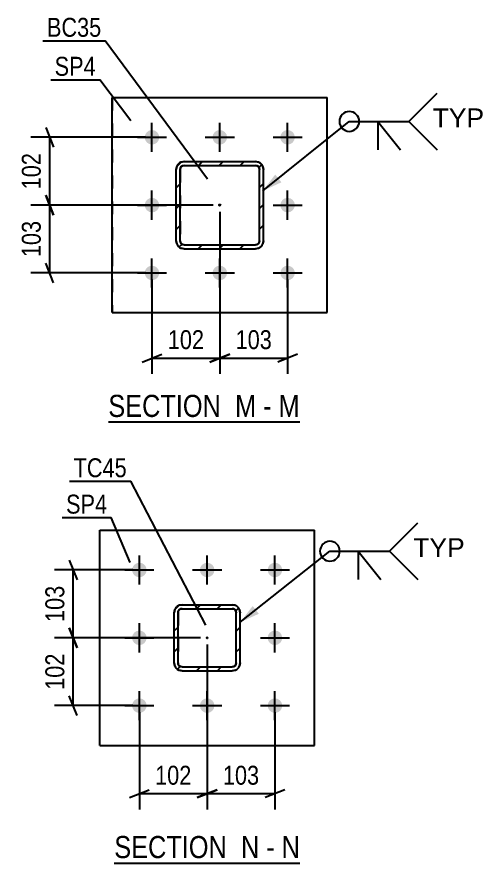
# Model space of a CAD drawing. Header units: millimetres. Extents: x -178 to 1011, y -683 to 158.
# Drawn here: x 596.7 to 667.3, y -557.6 to -429.8 of the extents above; entities that cross this region are included whole.
import ezdxf

# ---------------------------------------------------------------- set-up
doc = ezdxf.new("R2010")
doc.units = ezdxf.units.MM
doc.linetypes.add('DXK_LINE_DOT2', pattern=[3.9198, 1.9599, -1.9599])
doc.linetypes.add('DXK_LINE_DOT3', pattern=[5.9187, 2.979, -0.9799, 0.9799, -0.9799])
doc.styles.add('Arial', font='ARIAL.TTF', dxfattribs={"height": 0.2})
doc.styles.add('Arial Narrow', font='ARIALN.TTF', dxfattribs={"height": 0.2})

# ---------------------------------------------------------------- blocks, each defined once
blk = doc.blocks.new('Unknown-389678143-23 - 50574')
at = {"color": 6, "linetype": 'Continuous'}
blk.add_line((610.51, -490.97), (639.44, -490.97), dxfattribs=at)
at = {"color": 0, "linetype": 'Continuous'}
for points in [[(628.62, -490.22), (628.62, -486.72), (610.51, -486.72), (610.51, -490.22)], [(632.87, -490.22), (632.87, -486.72), (629.67, -486.72), (629.67, -490.22)], [(635.19, -490.22), (635.19, -486.72), (633.92, -486.72), (633.92, -490.22)], [(639.44, -490.22), (639.44, -486.72), (636.24, -486.72), (636.24, -490.22)]]:
    blk.add_wipeout(points, dxfattribs=at)
at = {"color": 7, "linetype": 'Continuous', "style": 'Arial Narrow'}
for s, p in [('SECTION ', (610.51, -490.22)), ('M', (629.67, -490.22)), ('M', (636.24, -490.22)), ('-', (633.92, -490.22))]:
    blk.add_text(s, height=3.34, dxfattribs=at).set_placement(p)
blk = doc.blocks.new('Unknown-389678143-24 - 50851')
at = {"color": 6, "linetype": 'Continuous'}
blk.add_line((611.41, -557.64), (639.48, -557.64), dxfattribs=at)
at = {"color": 0, "linetype": 'Continuous'}
for points in [[(629.52, -556.89), (629.52, -553.39), (611.41, -553.39), (611.41, -556.89)], [(633.34, -556.89), (633.34, -553.39), (630.57, -553.39), (630.57, -556.89)], [(635.66, -556.89), (635.66, -553.39), (634.39, -553.39), (634.39, -556.89)], [(639.48, -556.89), (639.48, -553.39), (636.71, -553.39), (636.71, -556.89)]]:
    blk.add_wipeout(points, dxfattribs=at)
at = {"color": 7, "linetype": 'Continuous', "style": 'Arial Narrow'}
for s, p in [('SECTION ', (611.41, -556.89)), ('N', (630.57, -556.89)), ('N', (636.71, -556.89)), ('-', (634.39, -556.89))]:
    blk.add_text(s, height=3.34, dxfattribs=at).set_placement(p)
blk = doc.blocks.new('Bolt-389678143-50765 - 50574')
at = {"linetype": 'Continuous'}
for points in [[(617.11, -446.86, -1), (617.11, -449.06, -1)], [(627.36, -446.86, -1), (627.36, -449.06, -1)], [(637.61, -446.86, -1), (637.61, -449.06, -1)], [(617.11, -457.11, -1), (617.11, -459.31, -1)], [(637.61, -457.11, -1), (637.61, -459.31, -1)], [(617.11, -467.36, -1), (617.11, -469.56, -1)], [(627.36, -467.36, -1), (627.36, -469.56, -1)], [(637.61, -467.36, -1), (637.61, -469.56, -1)]]:
    blk.add_hatch(color=1, dxfattribs=at).paths.add_polyline_path(points)
at = {"color": 1, "linetype": 'Continuous'}
for p, q in [((617.11, -450.16), (617.11, -445.76)), ((627.36, -450.16), (627.36, -445.76)), ((637.61, -450.16), (637.61, -445.76)), ((614.91, -447.96), (619.31, -447.96)), ((625.16, -447.96), (629.56, -447.96)), ((635.41, -447.96), (639.81, -447.96)), ((617.11, -460.41), (617.11, -456.01)), ((637.61, -460.41), (637.61, -456.01)), ((614.91, -458.21), (619.31, -458.21)), ((635.41, -458.21), (639.81, -458.21)), ((617.11, -470.66), (617.11, -466.26)), ((627.36, -470.66), (627.36, -466.26)), ((637.61, -470.66), (637.61, -466.26)), ((614.91, -468.46), (619.31, -468.46)), ((625.16, -468.46), (629.56, -468.46)), ((635.41, -468.46), (639.81, -468.46))]:
    blk.add_line(p, q, dxfattribs=at)
blk = doc.blocks.new('Part-389678143-50660 - 50574')
at = {"color": 2, "linetype": 'Continuous'}
for p, q in [((611.11, -474.46), (611.11, -441.96)), ((611.11, -441.96), (643.61, -441.96)), ((643.61, -474.46), (643.61, -441.96)), ((611.11, -474.46), (643.61, -474.46))]:
    blk.add_line(p, q, dxfattribs=at)
at = {"color": 7, "linetype": 'DXK_LINE_DOT2'}
blk.add_line((611.11, -441.96), (611.11, -474.46), dxfattribs=at)
blk = doc.blocks.new('Part-389678143-50612 - 50574')
at = {"linetype": 'Continuous'}
h = blk.add_hatch(dxfattribs=at)
h.set_pattern_fill('', scale=0.7, style=0, pattern_type=0)
h.set_pattern_definition([(45, (621.5037, -451.6976), (-1.57154, 1.57154), [])])
h.paths.add_polyline_path([(621.96, -451.61), (621.5, -451.7), (621.11, -451.96), (620.85, -452.35), (620.76, -452.81), (620.76, -463.61), (620.85, -464.07), (621.11, -464.45), (621.5, -464.71), (621.96, -464.81), (632.76, -464.81), (633.22, -464.71), (633.61, -464.45), (633.87, -464.07), (633.96, -463.61), (633.96, -452.81), (633.87, -452.35), (633.61, -451.96), (633.22, -451.7), (632.76, -451.61)])
h.paths.add_polyline_path([(632.76, -452.21), (632.99, -452.25), (633.19, -452.38), (633.32, -452.58), (633.36, -452.81), (633.36, -463.61), (633.32, -463.84), (633.19, -464.03), (632.99, -464.16), (632.76, -464.21), (621.96, -464.21), (621.73, -464.16), (621.54, -464.03), (621.41, -463.84), (621.36, -463.61), (621.36, -452.81), (621.41, -452.58), (621.54, -452.38), (621.73, -452.25), (621.96, -452.21)])
blk.add_hatch(color=30, dxfattribs=at).paths.add_polyline_path([(627.36, -458.31, -1), (627.36, -458.11, -1)])
at = {"color": 7, "linetype": 'DXK_LINE_DOT2'}
for p, q in [((620.76, -452.81), (620.85, -452.35)), ((621.41, -452.58), (621.36, -452.81)), ((621.54, -452.38), (621.41, -452.58)), ((621.5, -451.7), (621.96, -451.61)), ((621.73, -452.25), (621.54, -452.38)), ((621.96, -452.21), (621.73, -452.25)), ((621.96, -451.61), (632.76, -451.61)), ((621.96, -452.21), (632.76, -452.21)), ((632.76, -451.61), (633.22, -451.7)), ((632.99, -452.25), (632.76, -452.21)), ((633.19, -452.38), (632.99, -452.25)), ((633.32, -452.58), (633.19, -452.38)), ((633.36, -452.81), (633.32, -452.58)), ((633.87, -452.35), (633.96, -452.81)), ((620.76, -463.61), (620.76, -452.81)), ((621.36, -452.81), (621.36, -463.61)), ((633.36, -463.61), (633.36, -452.81)), ((633.96, -463.61), (633.96, -452.81)), ((620.85, -464.07), (620.76, -463.61)), ((621.36, -463.61), (621.41, -463.84)), ((621.41, -463.84), (621.54, -464.03)), ((621.54, -464.03), (621.73, -464.16)), ((621.73, -464.16), (621.96, -464.21)), ((632.76, -464.21), (632.99, -464.16)), ((632.99, -464.16), (633.19, -464.03)), ((633.19, -464.03), (633.32, -463.84)), ((633.32, -463.84), (633.36, -463.61)), ((633.96, -463.61), (633.87, -464.07)), ((621.96, -464.81), (621.5, -464.71)), ((621.96, -464.21), (632.76, -464.21)), ((621.96, -464.81), (632.76, -464.81)), ((633.22, -464.71), (632.76, -464.81))]:
    blk.add_line(p, q, dxfattribs=at)
at = {"color": 2, "linetype": 'Continuous'}
for p, q in [((620.85, -452.35), (620.76, -452.81)), ((621.36, -452.81), (621.41, -452.58)), ((621.41, -452.58), (621.54, -452.38)), ((621.96, -451.61), (621.5, -451.7)), ((621.54, -452.38), (621.73, -452.25)), ((621.73, -452.25), (621.96, -452.21)), ((621.96, -451.61), (632.76, -451.61)), ((621.96, -452.21), (632.76, -452.21)), ((633.22, -451.7), (632.76, -451.61)), ((632.76, -452.21), (632.99, -452.25)), ((632.99, -452.25), (633.19, -452.38)), ((633.19, -452.38), (633.32, -452.58)), ((633.32, -452.58), (633.36, -452.81)), ((633.96, -452.81), (633.87, -452.35)), ((620.76, -463.61), (620.76, -452.81)), ((621.36, -463.61), (621.36, -452.81)), ((633.36, -463.61), (633.36, -452.81)), ((633.96, -463.61), (633.96, -452.81)), ((620.76, -463.61), (620.85, -464.07)), ((621.41, -463.84), (621.36, -463.61)), ((621.54, -464.03), (621.41, -463.84)), ((621.73, -464.16), (621.54, -464.03)), ((621.96, -464.21), (621.73, -464.16)), ((632.99, -464.16), (632.76, -464.21)), ((633.19, -464.03), (632.99, -464.16)), ((633.32, -463.84), (633.19, -464.03)), ((633.36, -463.61), (633.32, -463.84)), ((633.87, -464.07), (633.96, -463.61)), ((621.5, -464.71), (621.96, -464.81)), ((621.96, -464.21), (632.76, -464.21)), ((621.96, -464.81), (632.76, -464.81)), ((632.76, -464.81), (633.22, -464.71))]:
    blk.add_line(p, q, dxfattribs=at)
at = {"color": 7, "linetype": 'DXK_LINE_DOT3'}
blk.add_line((627.36, -458.21), (627.36, -458.21), dxfattribs=at)
at = {"color": 30, "linetype": 'DXK_LINE_DOT3'}
blk.add_line((627.36, -458.21), (627.36, -458.21), dxfattribs=at)
at = {"color": 30, "linetype": 'Continuous'}
blk.add_circle((627.36, -458.21), 0.1, dxfattribs=at)
at = {"color": 7, "linetype": 'DXK_LINE_DOT2'}
for centre, start, end in [((621.96, -452.81), 112.5, 157.5), ((632.76, -452.81), 22.5, 67.5), ((621.96, -463.61), 202.5, 247.5), ((632.76, -463.61), 292.5, 337.5)]:
    blk.add_arc(centre, 1.2, start, end, dxfattribs=at)
at = {"color": 2, "linetype": 'Continuous'}
for centre, start, end in [((621.96, -452.81), 112.5, 157.5), ((632.76, -452.81), 22.5, 67.5), ((621.96, -463.61), 202.5, 247.5), ((632.76, -463.61), 292.5, 337.5)]:
    blk.add_arc(centre, 1.2, start, end, dxfattribs=at)
blk = doc.blocks.new('Part-389678143-50912 - 50851')
at = {"color": 2, "linetype": 'Continuous'}
for p, q in [((609.2, -539.85), (609.2, -507.35)), ((609.2, -507.35), (641.7, -507.35)), ((641.7, -539.85), (641.7, -507.35)), ((609.2, -539.85), (641.7, -539.85))]:
    blk.add_line(p, q, dxfattribs=at)
blk = doc.blocks.new('Part-389678143-50888 - 50851')
at = {"linetype": 'Continuous'}
h = blk.add_hatch(dxfattribs=at)
h.set_pattern_fill('', scale=0.7, style=0, pattern_type=0)
h.set_pattern_definition([(45, (621.1865, -518.6884), (-1.57154, 1.57154), [])])
h.paths.add_polyline_path([(621.65, -518.6), (621.19, -518.69), (620.8, -518.95), (620.54, -519.34), (620.45, -519.8), (620.45, -527.4), (620.54, -527.86), (620.8, -528.25), (621.19, -528.51), (621.65, -528.6), (629.25, -528.6), (629.7, -528.51), (630.09, -528.25), (630.35, -527.86), (630.45, -527.4), (630.45, -519.8), (630.35, -519.34), (630.09, -518.95), (629.7, -518.69), (629.25, -518.6)])
h.paths.add_polyline_path([(629.25, -519.2), (629.48, -519.24), (629.67, -519.37), (629.8, -519.57), (629.85, -519.8), (629.85, -527.4), (629.8, -527.63), (629.67, -527.82), (629.48, -527.95), (629.25, -528), (621.65, -528), (621.42, -527.95), (621.22, -527.82), (621.09, -527.63), (621.05, -527.4), (621.05, -519.8), (621.09, -519.57), (621.22, -519.37), (621.42, -519.24), (621.65, -519.2)])
blk.add_hatch(color=30, dxfattribs=at).paths.add_polyline_path([(625.45, -523.7, -1), (625.45, -523.5, -1)])
at = {"color": 7, "linetype": 'DXK_LINE_DOT2'}
for p, q in [((621.19, -518.69), (621.65, -518.6)), ((621.65, -518.6), (629.25, -518.6)), ((629.25, -518.6), (629.7, -518.69)), ((620.45, -519.8), (620.54, -519.34)), ((620.45, -527.4), (620.45, -519.8)), ((621.09, -519.57), (621.05, -519.8)), ((621.05, -519.8), (621.05, -527.4)), ((621.22, -519.37), (621.09, -519.57)), ((621.42, -519.24), (621.22, -519.37)), ((621.65, -519.2), (621.42, -519.24)), ((621.65, -519.2), (629.25, -519.2)), ((629.48, -519.24), (629.25, -519.2)), ((629.67, -519.37), (629.48, -519.24)), ((629.8, -519.57), (629.67, -519.37)), ((629.85, -519.8), (629.8, -519.57)), ((629.85, -527.4), (629.85, -519.8)), ((630.35, -519.34), (630.45, -519.8)), ((630.45, -527.4), (630.45, -519.8)), ((620.54, -527.86), (620.45, -527.4)), ((621.05, -527.4), (621.09, -527.63)), ((621.09, -527.63), (621.22, -527.82)), ((621.22, -527.82), (621.42, -527.95)), ((621.42, -527.95), (621.65, -528)), ((621.65, -528), (629.25, -528)), ((629.25, -528), (629.48, -527.95)), ((629.48, -527.95), (629.67, -527.82)), ((629.67, -527.82), (629.8, -527.63)), ((629.8, -527.63), (629.85, -527.4)), ((630.45, -527.4), (630.35, -527.86)), ((621.65, -528.6), (621.19, -528.51)), ((621.65, -528.6), (629.25, -528.6)), ((629.7, -528.51), (629.25, -528.6))]:
    blk.add_line(p, q, dxfattribs=at)
at = {"color": 2, "linetype": 'Continuous'}
for p, q in [((621.65, -518.6), (621.19, -518.69)), ((621.65, -518.6), (629.25, -518.6)), ((629.7, -518.69), (629.25, -518.6)), ((620.54, -519.34), (620.45, -519.8)), ((620.45, -527.4), (620.45, -519.8)), ((621.05, -519.8), (621.09, -519.57)), ((621.05, -527.4), (621.05, -519.8)), ((621.09, -519.57), (621.22, -519.37)), ((621.22, -519.37), (621.42, -519.24)), ((621.42, -519.24), (621.65, -519.2)), ((621.65, -519.2), (629.25, -519.2)), ((629.25, -519.2), (629.48, -519.24)), ((629.48, -519.24), (629.67, -519.37)), ((629.67, -519.37), (629.8, -519.57)), ((629.8, -519.57), (629.85, -519.8)), ((629.85, -527.4), (629.85, -519.8)), ((630.45, -519.8), (630.35, -519.34)), ((630.45, -527.4), (630.45, -519.8)), ((620.45, -527.4), (620.54, -527.86)), ((621.09, -527.63), (621.05, -527.4)), ((621.22, -527.82), (621.09, -527.63)), ((621.42, -527.95), (621.22, -527.82)), ((621.65, -528), (621.42, -527.95)), ((621.65, -528), (629.25, -528)), ((629.48, -527.95), (629.25, -528)), ((629.67, -527.82), (629.48, -527.95)), ((629.8, -527.63), (629.67, -527.82)), ((629.85, -527.4), (629.8, -527.63)), ((630.35, -527.86), (630.45, -527.4)), ((621.19, -528.51), (621.65, -528.6)), ((621.65, -528.6), (629.25, -528.6)), ((629.25, -528.6), (629.7, -528.51))]:
    blk.add_line(p, q, dxfattribs=at)
at = {"color": 7, "linetype": 'DXK_LINE_DOT3'}
blk.add_line((625.45, -523.6), (625.45, -523.6), dxfattribs=at)
at = {"color": 30, "linetype": 'DXK_LINE_DOT3'}
blk.add_line((625.45, -523.6), (625.45, -523.6), dxfattribs=at)
at = {"color": 30, "linetype": 'Continuous'}
blk.add_circle((625.45, -523.6), 0.1, dxfattribs=at)
at = {"color": 7, "linetype": 'DXK_LINE_DOT2'}
for centre, start, end in [((621.65, -519.8), 112.5, 157.5), ((629.25, -519.8), 22.5, 67.5), ((621.65, -527.4), 202.5, 247.5), ((629.25, -527.4), 292.5, 337.5)]:
    blk.add_arc(centre, 1.2, start, end, dxfattribs=at)
at = {"color": 2, "linetype": 'Continuous'}
for centre, start, end in [((621.65, -519.8), 112.5, 157.5), ((629.25, -519.8), 22.5, 67.5), ((621.65, -527.4), 202.5, 247.5), ((629.25, -527.4), 292.5, 337.5)]:
    blk.add_arc(centre, 1.2, start, end, dxfattribs=at)
blk = doc.blocks.new('Bolt-389678143-51026 - 50851')
at = {"linetype": 'Continuous'}
for points in [[(615.2, -512.25, -1), (615.2, -514.45, -1)], [(625.45, -512.25, -1), (625.45, -514.45, -1)], [(635.7, -512.25, -1), (635.7, -514.45, -1)], [(615.2, -522.5, -1), (615.2, -524.7, -1)], [(635.7, -522.5, -1), (635.7, -524.7, -1)], [(615.2, -532.75, -1), (615.2, -534.95, -1)], [(625.45, -532.75, -1), (625.45, -534.95, -1)], [(635.7, -532.75, -1), (635.7, -534.95, -1)]]:
    blk.add_hatch(color=1, dxfattribs=at).paths.add_polyline_path(points)
at = {"color": 1, "linetype": 'Continuous'}
for p, q in [((615.2, -515.55), (615.2, -511.15)), ((625.45, -515.55), (625.45, -511.15)), ((635.7, -515.55), (635.7, -511.15)), ((613, -513.35), (617.4, -513.35)), ((623.25, -513.35), (627.65, -513.35)), ((633.5, -513.35), (637.9, -513.35)), ((615.2, -525.8), (615.2, -521.4)), ((635.7, -525.8), (635.7, -521.4)), ((613, -523.6), (617.4, -523.6)), ((633.5, -523.6), (637.9, -523.6)), ((615.2, -536.05), (615.2, -531.65)), ((625.45, -536.05), (625.45, -531.65)), ((635.7, -536.05), (635.7, -531.65)), ((613, -533.85), (617.4, -533.85)), ((623.25, -533.85), (627.65, -533.85)), ((633.5, -533.85), (637.9, -533.85))]:
    blk.add_line(p, q, dxfattribs=at)
blk = doc.blocks.new('StraightDimension-389678143-51162 - 50574')
at = {"color": 7, "linetype": 'Continuous'}
for p, q in [((601.04, -446.46), (602.24, -449.46)), ((616.11, -447.96), (598.79, -447.96)), ((601.64, -458.21), (601.64, -447.96)), ((602.24, -459.71), (601.04, -456.71)), ((626.36, -458.21), (598.79, -458.21))]:
    blk.add_line(p, q, dxfattribs=at)
at = {"color": 0}
blk.add_wipeout([(600.89, -449.74), (596.69, -449.74), (596.69, -456.42), (600.89, -456.42)], dxfattribs=at)
at = {"color": 3, "style": 'Arial Narrow'}
blk.add_text('102', height=2.863, rotation=90.0002, dxfattribs=at).set_placement((600.29, -455.82))
blk = doc.blocks.new('StraightDimension-389678143-51163 - 50574')
at = {"color": 7, "linetype": 'Continuous'}
for p, q in [((601.04, -456.71), (602.24, -459.71)), ((626.36, -458.21), (598.79, -458.21)), ((601.64, -468.46), (601.64, -458.21)), ((602.24, -469.96), (601.04, -466.96)), ((616.11, -468.46), (598.79, -468.46))]:
    blk.add_line(p, q, dxfattribs=at)
at = {"color": 0}
blk.add_wipeout([(600.89, -459.99), (596.69, -459.99), (596.69, -466.67), (600.89, -466.67)], dxfattribs=at)
at = {"color": 3, "style": 'Arial Narrow'}
blk.add_text('103', height=2.863, rotation=90.0002, dxfattribs=at).set_placement((600.29, -466.07))
blk = doc.blocks.new('StraightDimension-389678143-51200 - 50574')
at = {"color": 7, "linetype": 'Continuous'}
for p, q in [((627.36, -459.21), (627.36, -483.72)), ((637.61, -469.46), (637.61, -483.72)), ((625.86, -481.92), (628.86, -480.72)), ((639.11, -480.72), (636.11, -481.92)), ((627.36, -481.32), (637.61, -481.32))]:
    blk.add_line(p, q, dxfattribs=at)
at = {"color": 0}
blk.add_wipeout([(635.83, -480.57), (635.83, -476.37), (629.15, -476.37), (629.15, -480.57)], dxfattribs=at)
at = {"color": 3, "style": 'Arial Narrow'}
blk.add_text('103', height=2.863, dxfattribs=at).set_placement((629.75, -479.97))
blk = doc.blocks.new('StraightDimension-389678143-51201 - 50574')
at = {"color": 7, "linetype": 'Continuous'}
for p, q in [((627.36, -459.21), (627.36, -483.72)), ((617.11, -469.46), (617.11, -483.72)), ((615.61, -481.92), (618.61, -480.72)), ((628.86, -480.72), (625.86, -481.92)), ((617.11, -481.32), (627.36, -481.32))]:
    blk.add_line(p, q, dxfattribs=at)
at = {"color": 0}
blk.add_wipeout([(625.58, -480.57), (625.58, -476.37), (618.9, -476.37), (618.9, -480.57)], dxfattribs=at)
at = {"color": 3, "style": 'Arial Narrow'}
blk.add_text('102', height=2.863, dxfattribs=at).set_placement((619.5, -479.97))
blk = doc.blocks.new('StraightDimension-389678143-51229 - 50851')
at = {"color": 7, "linetype": 'Continuous'}
for p, q in [((625.45, -524.6), (625.45, -549.55)), ((635.7, -534.85), (635.7, -549.55)), ((623.95, -547.75), (626.95, -546.55)), ((625.45, -547.15), (635.7, -547.15)), ((637.2, -546.55), (634.2, -547.75))]:
    blk.add_line(p, q, dxfattribs=at)
at = {"color": 0}
blk.add_wipeout([(633.91, -546.4), (633.91, -542.2), (627.23, -542.2), (627.23, -546.4)], dxfattribs=at)
at = {"color": 3, "style": 'Arial Narrow'}
blk.add_text('103', height=2.863, dxfattribs=at).set_placement((627.83, -545.8))
blk = doc.blocks.new('StraightDimension-389678143-51230 - 50851')
at = {"color": 7, "linetype": 'Continuous'}
for p, q in [((625.45, -524.6), (625.45, -549.55)), ((615.2, -534.85), (615.2, -549.55)), ((613.7, -547.75), (616.7, -546.55)), ((615.2, -547.15), (625.45, -547.15)), ((626.95, -546.55), (623.95, -547.75))]:
    blk.add_line(p, q, dxfattribs=at)
at = {"color": 0}
blk.add_wipeout([(623.66, -546.4), (623.66, -542.2), (616.98, -542.2), (616.98, -546.4)], dxfattribs=at)
at = {"color": 3, "style": 'Arial Narrow'}
blk.add_text('102', height=2.863, dxfattribs=at).set_placement((617.58, -545.8))
blk = doc.blocks.new('StraightDimension-389678143-51260 - 50851')
at = {"color": 7, "linetype": 'Continuous'}
for p, q in [((604.6, -511.85), (605.8, -514.85)), ((614.2, -513.35), (602.35, -513.35)), ((605.2, -523.6), (605.2, -513.35)), ((605.8, -525.1), (604.6, -522.1)), ((624.45, -523.6), (602.35, -523.6))]:
    blk.add_line(p, q, dxfattribs=at)
at = {"color": 0}
blk.add_wipeout([(604.45, -515.13), (600.25, -515.13), (600.25, -521.81), (604.45, -521.81)], dxfattribs=at)
at = {"color": 3, "style": 'Arial Narrow'}
blk.add_text('103', height=2.863, rotation=90.0002, dxfattribs=at).set_placement((603.85, -521.21))
blk = doc.blocks.new('StraightDimension-389678143-51261 - 50851')
at = {"color": 7, "linetype": 'Continuous'}
for p, q in [((604.6, -522.1), (605.8, -525.1)), ((624.45, -523.6), (602.35, -523.6)), ((605.2, -533.85), (605.2, -523.6)), ((605.8, -535.35), (604.6, -532.35)), ((614.2, -533.85), (602.35, -533.85))]:
    blk.add_line(p, q, dxfattribs=at)
at = {"color": 0}
blk.add_wipeout([(604.45, -525.38), (600.25, -525.38), (600.25, -532.06), (604.45, -532.06)], dxfattribs=at)
at = {"color": 3, "style": 'Arial Narrow'}
blk.add_text('102', height=2.863, rotation=90.0002, dxfattribs=at).set_placement((603.85, -531.46))
blk = doc.blocks.new('Mark-389678143-51319 - 50574')
at = {"color": 0}
blk.add_wipeout([(609.45, -432.77), (609.45, -429.77), (601.23, -429.77), (601.23, -432.77)], dxfattribs=at)
blk.add_wipeout([(609.45, -432.77), (609.45, -429.77), (601.23, -429.77), (601.23, -432.77)], dxfattribs=at)
at = {"color": 30, "linetype": 'Continuous'}
for p in [(600.63, -433.37), (625.5, -454.27)]:
    blk.add_line(p, (610.05, -433.37), dxfattribs=at)
at = {"color": 3, "style": 'Arial Narrow'}
blk.add_text('BC35', height=2.863, dxfattribs=at).set_placement((601.23, -432.77))
blk = doc.blocks.new('Mark-389678143-51323 - 50574')
at = {"color": 0}
blk.add_wipeout([(608.6, -438.66), (608.6, -435.66), (602.39, -435.66), (602.39, -438.66)], dxfattribs=at)
blk.add_wipeout([(608.6, -438.66), (608.6, -435.66), (602.39, -435.66), (602.39, -438.66)], dxfattribs=at)
at = {"color": 30, "linetype": 'Continuous'}
for p in [(601.79, -439.26), (613.93, -445.46)]:
    blk.add_line(p, (609.2, -439.26), dxfattribs=at)
at = {"color": 3, "style": 'Arial Narrow'}
blk.add_text('SP4', height=2.863, dxfattribs=at).set_placement((602.39, -438.66))
blk = doc.blocks.new('WeldMark-389678143-51337 - 50574')
at = {"linetype": 'Continuous'}
blk.add_hatch(color=30, dxfattribs=at).paths.add_polyline_path([(636.68, -454.76), (633.87, -456.05), (635.74, -453.59)])
at = {"color": 30, "linetype": 'Continuous'}
for p, q in [((633.87, -456.05), (646.94, -445.56)), ((646.94, -445.56), (655.94, -445.56))]:
    blk.add_line(p, q, dxfattribs=at)
at = {"color": 3, "linetype": 'Continuous'}
for q in [(654.66, -449.84), (651.23, -449.84)]:
    blk.add_line((651.23, -445.56), q, dxfattribs=at)
for start, end in [(90, 270), (270, 90)]:
    blk.add_arc((646.94, -445.56), 1.5, start, end, dxfattribs=at)
at = {"color": 0, "linetype": 'Continuous'}
blk.add_wipeout([(667.32, -446.46), (667.32, -443.46), (659.54, -443.46), (659.54, -446.46)], dxfattribs=at)
blk.add_wipeout([(667.32, -446.46), (667.32, -443.46), (659.54, -443.46), (659.54, -446.46)], dxfattribs=at)
at = {"color": 3, "linetype": 'Continuous'}
for q in [(660.23, -441.27), (660.23, -449.84)]:
    blk.add_line((655.94, -445.56), q, dxfattribs=at)
at = {"color": 3, "linetype": 'Continuous', "style": 'Arial'}
blk.add_text('TYP', height=2.865, dxfattribs=at).set_placement((659.54, -446.46))
blk = doc.blocks.new('Mark-389678143-51280 - 50851')
at = {"color": 0}
blk.add_wipeout([(613.29, -499.33), (613.29, -496.33), (605.26, -496.33), (605.26, -499.33)], dxfattribs=at)
blk.add_wipeout([(613.29, -499.33), (613.29, -496.33), (605.26, -496.33), (605.26, -499.33)], dxfattribs=at)
at = {"color": 30, "linetype": 'Continuous'}
for p in [(604.66, -499.93), (625.25, -521.71)]:
    blk.add_line(p, (613.89, -499.93), dxfattribs=at)
at = {"color": 3, "style": 'Arial Narrow'}
blk.add_text('TC45', height=2.863, dxfattribs=at).set_placement((605.26, -499.33))
blk = doc.blocks.new('Mark-389678143-51283 - 50851')
at = {"color": 0}
blk.add_wipeout([(610.34, -504.83), (610.34, -501.83), (604.12, -501.83), (604.12, -504.83)], dxfattribs=at)
blk.add_wipeout([(610.34, -504.83), (610.34, -501.83), (604.12, -501.83), (604.12, -504.83)], dxfattribs=at)
at = {"color": 30, "linetype": 'Continuous'}
for p in [(603.52, -505.43), (613.79, -512.24)]:
    blk.add_line(p, (610.94, -505.43), dxfattribs=at)
at = {"color": 3, "style": 'Arial Narrow'}
blk.add_text('SP4', height=2.863, dxfattribs=at).set_placement((604.12, -504.83))
blk = doc.blocks.new('WeldMark-389678143-51401 - 50851')
at = {"linetype": 'Continuous'}
blk.add_hatch(color=30, dxfattribs=at).paths.add_polyline_path([(633.26, -519.97), (630.45, -521.24), (632.33, -518.79)])
at = {"color": 30, "linetype": 'Continuous'}
for p, q in [((630.45, -521.24), (644.01, -510.51)), ((644.01, -510.51), (653.01, -510.51))]:
    blk.add_line(p, q, dxfattribs=at)
at = {"color": 3, "linetype": 'Continuous'}
for q in [(651.73, -514.79), (648.3, -514.79)]:
    blk.add_line((648.3, -510.51), q, dxfattribs=at)
for start, end in [(90, 270), (270, 90)]:
    blk.add_arc((644.01, -510.51), 1.5, start, end, dxfattribs=at)
at = {"color": 0, "linetype": 'Continuous'}
blk.add_wipeout([(664.39, -511.41), (664.39, -508.41), (656.61, -508.41), (656.61, -511.41)], dxfattribs=at)
blk.add_wipeout([(664.39, -511.41), (664.39, -508.41), (656.61, -508.41), (656.61, -511.41)], dxfattribs=at)
at = {"color": 3, "linetype": 'Continuous'}
for q in [(657.3, -506.22), (657.3, -514.79)]:
    blk.add_line((653.01, -510.51), q, dxfattribs=at)
at = {"color": 3, "linetype": 'Continuous', "style": 'Arial'}
blk.add_text('TYP', height=2.865, dxfattribs=at).set_placement((656.61, -511.41))

msp = doc.modelspace()

# ---------------------------------------------------------------- block references
for name in ['Part-389678143-50660 - 50574', 'Bolt-389678143-50765 - 50574', 'Part-389678143-50612 - 50574', 'Unknown-389678143-23 - 50574', 'Part-389678143-50912 - 50851', 'Bolt-389678143-51026 - 50851', 'Part-389678143-50888 - 50851', 'Unknown-389678143-24 - 50851']:
    msp.add_blockref(name, (0, 0))

# ---------------------------------------------------------------- next in the draw order: block references
for name in ['WeldMark-389678143-51337 - 50574', 'StraightDimension-389678143-51162 - 50574', 'WeldMark-389678143-51401 - 50851', 'StraightDimension-389678143-51229 - 50851']:
    msp.add_blockref(name, (0, 0))

# ---------------------------------------------------------------- next in the draw order: block references
for name in ['Mark-389678143-51319 - 50574', 'StraightDimension-389678143-51163 - 50574', 'StraightDimension-389678143-51230 - 50851']:
    msp.add_blockref(name, (0, 0))

# ---------------------------------------------------------------- next in the draw order: block references
for name in ['Mark-389678143-51323 - 50574', 'StraightDimension-389678143-51200 - 50574', 'StraightDimension-389678143-51260 - 50851']:
    msp.add_blockref(name, (0, 0))

# ---------------------------------------------------------------- next in the draw order: block references
for name in ['StraightDimension-389678143-51201 - 50574', 'StraightDimension-389678143-51261 - 50851']:
    msp.add_blockref(name, (0, 0))

# ---------------------------------------------------------------- next in the draw order: block references
msp.add_blockref('Mark-389678143-51280 - 50851', (0, 0))

# ---------------------------------------------------------------- next in the draw order: block references
msp.add_blockref('Mark-389678143-51283 - 50851', (0, 0))

doc.saveas('drawing.dxf')
